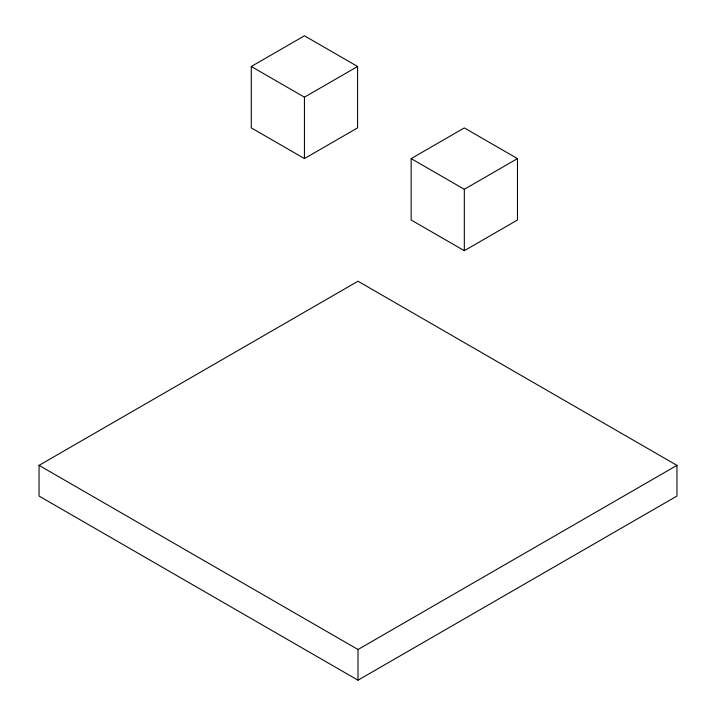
<?xml version="1.0" encoding="UTF-8"?>
<svg xmlns="http://www.w3.org/2000/svg" width="716" height="716" viewBox="0 0 716 716"><rect width="100%" height="100%" fill="white"/><g stroke="black" fill="none" stroke-linecap="round" stroke-linejoin="round"><path stroke-width="1.07" d="M251.28 66.49L304.434 35.8L357.597 66.49L357.597 127.869L304.434 158.567L251.28 127.869L251.28 66.49L304.434 97.179L357.597 66.49M411.154 158.612L464.317 127.922L517.471 158.612L517.471 220L464.317 250.69L411.154 220L411.154 158.612L464.317 189.301L517.471 158.612M39.049 465.364L358 281.227L676.951 465.364L676.951 496.054L358 680.2L39.049 496.054L39.049 465.364L358 649.51L676.951 465.364M464.317 189.301L464.317 250.69M358 649.51L358 680.2M304.434 97.179L304.434 158.567"/></g></svg>
